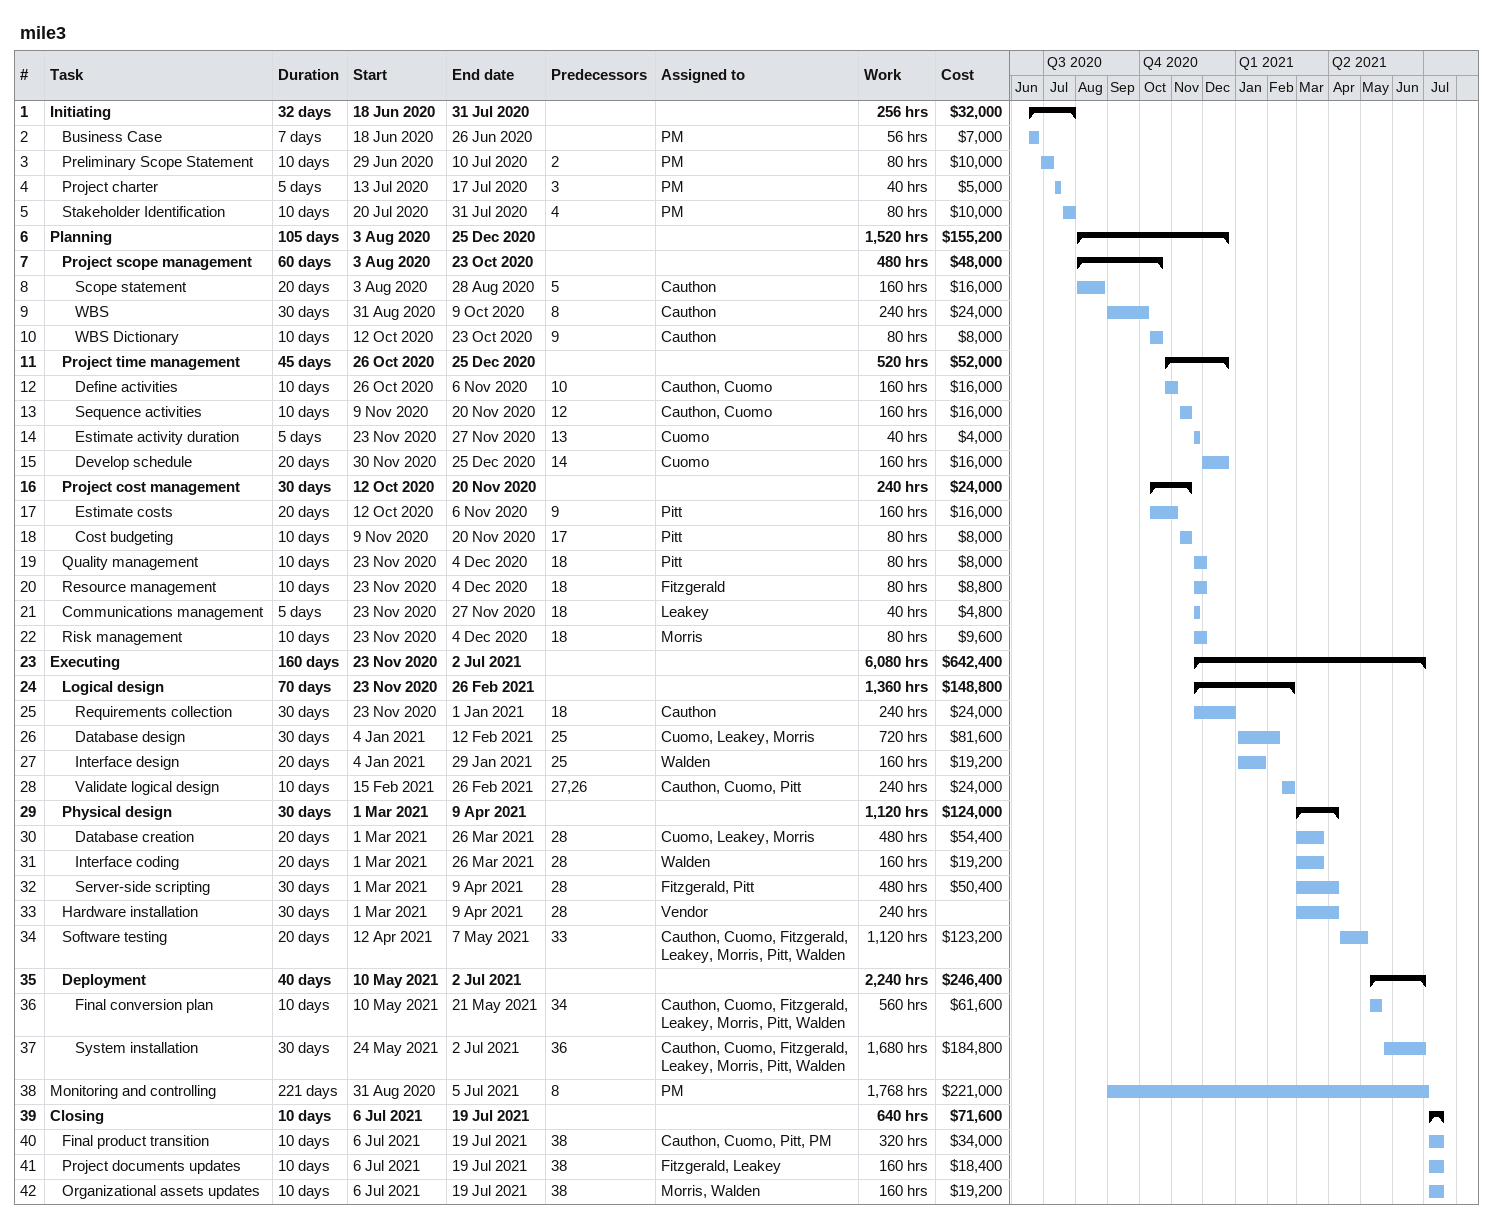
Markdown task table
mile3

| ID | Level | Task | Duration | Start | Finish | Predecessors | Resources | Work (h) | Cost ($) |
|---|---|---|---|---|---|---|---|---|---|
| 1 | 1 | **Initiating** | 32d | 2020-06-18 | 2020-07-31 |  |  | 256 | 32000 |
| 2 | 2 | Business Case | 7d | 2020-06-18 | 2020-06-26 |  | PM | 56 | 7000 |
| 3 | 2 | Preliminary Scope Statement | 10d | 2020-06-29 | 2020-07-10 | 2 | PM | 80 | 10000 |
| 4 | 2 | Project charter | 5d | 2020-07-13 | 2020-07-17 | 3 | PM | 40 | 5000 |
| 5 | 2 | Stakeholder Identification | 10d | 2020-07-20 | 2020-07-31 | 4 | PM | 80 | 10000 |
| 6 | 1 | **Planning** | 105d | 2020-08-03 | 2020-12-25 |  |  | 1520 | 155200 |
| 7 | 2 | **Project scope management** | 60d | 2020-08-03 | 2020-10-23 |  |  | 480 | 48000 |
| 8 | 3 | Scope statement | 20d | 2020-08-03 | 2020-08-28 | 5 | Cauthon | 160 | 16000 |
| 9 | 3 | WBS | 30d | 2020-08-31 | 2020-10-09 | 8 | Cauthon | 240 | 24000 |
| 10 | 3 | WBS Dictionary | 10d | 2020-10-12 | 2020-10-23 | 9 | Cauthon | 80 | 8000 |
| 11 | 2 | **Project time management** | 45d | 2020-10-26 | 2020-12-25 |  |  | 520 | 52000 |
| 12 | 3 | Define activities | 10d | 2020-10-26 | 2020-11-06 | 10 | Cauthon, Cuomo | 160 | 16000 |
| 13 | 3 | Sequence activities | 10d | 2020-11-09 | 2020-11-20 | 12 | Cauthon, Cuomo | 160 | 16000 |
| 14 | 3 | Estimate activity duration | 5d | 2020-11-23 | 2020-11-27 | 13 | Cuomo | 40 | 4000 |
| 15 | 3 | Develop schedule | 20d | 2020-11-30 | 2020-12-25 | 14 | Cuomo | 160 | 16000 |
| 16 | 2 | **Project cost management** | 30d | 2020-10-12 | 2020-11-20 |  |  | 240 | 24000 |
| 17 | 3 | Estimate costs | 20d | 2020-10-12 | 2020-11-06 | 9 | Pitt | 160 | 16000 |
| 18 | 3 | Cost budgeting | 10d | 2020-11-09 | 2020-11-20 | 17 | Pitt | 80 | 8000 |
| 19 | 2 | Quality management | 10d | 2020-11-23 | 2020-12-04 | 18 | Pitt | 80 | 8000 |
| 20 | 2 | Resource management | 10d | 2020-11-23 | 2020-12-04 | 18 | Fitzgerald | 80 | 8800 |
| 21 | 2 | Communications management | 5d | 2020-11-23 | 2020-11-27 | 18 | Leakey | 40 | 4800 |
| 22 | 2 | Risk management | 10d | 2020-11-23 | 2020-12-04 | 18 | Morris | 80 | 9600 |
| 23 | 1 | **Executing** | 160d | 2020-11-23 | 2021-07-02 |  |  | 6080 | 642400 |
| 24 | 2 | **Logical design** | 70d | 2020-11-23 | 2021-02-26 |  |  | 1360 | 148800 |
| 25 | 3 | Requirements collection | 30d | 2020-11-23 | 2021-01-01 | 18 | Cauthon | 240 | 24000 |
| 26 | 3 | Database design | 30d | 2021-01-04 | 2021-02-12 | 25 | Cuomo, Leakey, Morris | 720 | 81600 |
| 27 | 3 | Interface design | 20d | 2021-01-04 | 2021-01-29 | 25 | Walden | 160 | 19200 |
| 28 | 3 | Validate logical design | 10d | 2021-02-15 | 2021-02-26 | 27, 26 | Cauthon, Cuomo, Pitt | 240 | 24000 |
| 29 | 2 | **Physical design** | 30d | 2021-03-01 | 2021-04-09 |  |  | 1120 | 124000 |
| 30 | 3 | Database creation | 20d | 2021-03-01 | 2021-03-26 | 28 | Cuomo, Leakey, Morris | 480 | 54400 |
| 31 | 3 | Interface coding | 20d | 2021-03-01 | 2021-03-26 | 28 | Walden | 160 | 19200 |
| 32 | 3 | Server-side scripting | 30d | 2021-03-01 | 2021-04-09 | 28 | Fitzgerald, Pitt | 480 | 50400 |
| 33 | 2 | Hardware installation | 30d | 2021-03-01 | 2021-04-09 | 28 | Vendor | 240 |  |
| 34 | 2 | Software testing | 20d | 2021-04-12 | 2021-05-07 | 33 | Cauthon, Cuomo, Fitzgerald, Leakey, Morris, Pitt, Walden | 1120 | 123200 |
| 35 | 2 | **Deployment** | 40d | 2021-05-10 | 2021-07-02 |  |  | 2240 | 246400 |
| 36 | 3 | Final conversion plan | 10d | 2021-05-10 | 2021-05-21 | 34 | Cauthon, Cuomo, Fitzgerald, Leakey, Morris, Pitt, Walden | 560 | 61600 |
| 37 | 3 | System installation | 30d | 2021-05-24 | 2021-07-02 | 36 | Cauthon, Cuomo, Fitzgerald, Leakey, Morris, Pitt, Walden | 1680 | 184800 |
| 38 | 1 | Monitoring and controlling | 221d | 2020-08-31 | 2021-07-05 | 8 | PM | 1768 | 221000 |
| 39 | 1 | **Closing** | 10d | 2021-07-06 | 2021-07-19 |  |  | 640 | 71600 |
| 40 | 2 | Final product transition | 10d | 2021-07-06 | 2021-07-19 | 38 | Cauthon, Cuomo, Pitt, PM | 320 | 34000 |
| 41 | 2 | Project documents updates | 10d | 2021-07-06 | 2021-07-19 | 38 | Fitzgerald, Leakey | 160 | 18400 |
| 42 | 2 | Organizational assets updates | 10d | 2021-07-06 | 2021-07-19 | 38 | Morris, Walden | 160 | 19200 |
